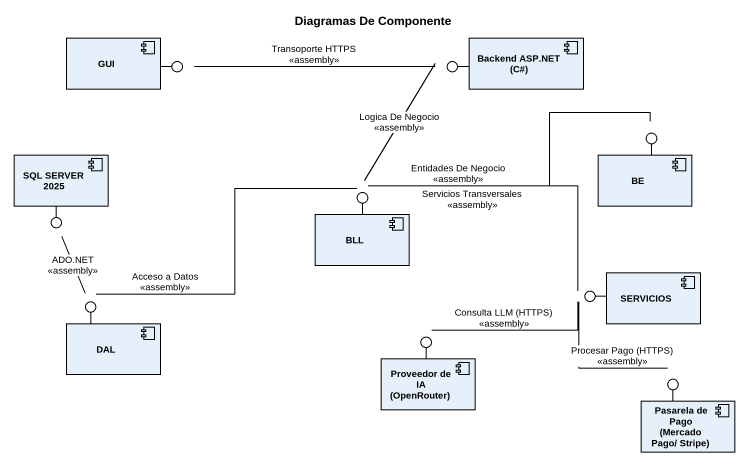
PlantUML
@startuml
title Diagramas De Componente
component GUI
component "Backend ASP.NET (C#)" as Backend_ASP_NET_C
() " " as lollipop1
() " " as lollipop2
() " " as lollipop3
component "SQL SERVER 2025" as SQL_SERVER_2025
() " " as lollipop4
component BE
() " " as lollipop5
component BLL
() " " as lollipop6
() " " as lollipop7
component SERVICIOS
component DAL
() " " as lollipop8
component "Proveedor de IA (OpenRouter)" as Proveedor_de_IA_OpenRouter
() " " as lollipop9
component "Pasarela de Pago (Mercado Pago/ Stripe)" as Pasarela_de_Pago_Mercado
GUI -right- lollipop1
Backend_ASP_NET_C -left- lollipop2
BE -up- lollipop3
BLL -up- lollipop4
SQL_SERVER_2025 -- lollipop5
DAL -up- lollipop6
SERVICIOS -left- lollipop7
Proveedor_de_IA_OpenRouter -up- lollipop8
Pasarela_de_Pago_Mercado -up- lollipop9
lollipop1 -right- lollipop2 : Transoporte HTTPS\n<<assembly>>
lollipop2 -- lollipop4 : Logica De Negocio\n<<assembly>>
lollipop4 -right- lollipop3 : Entidades De Negocio\n<<assembly>>
lollipop4 -left- lollipop6 : Acceso a Datos\n<<assembly>>
lollipop4 -right- lollipop7 : Servicios Transversales\n<<assembly>>
lollipop6 -up- lollipop5 : ADO.NET\n<<assembly>>
lollipop7 -left- lollipop8 : Consulta LLM (HTTPS)\n<<assembly>>
lollipop7 -- lollipop9 : Procesar Pago (HTTPS)\n<<assembly>>
@enduml
